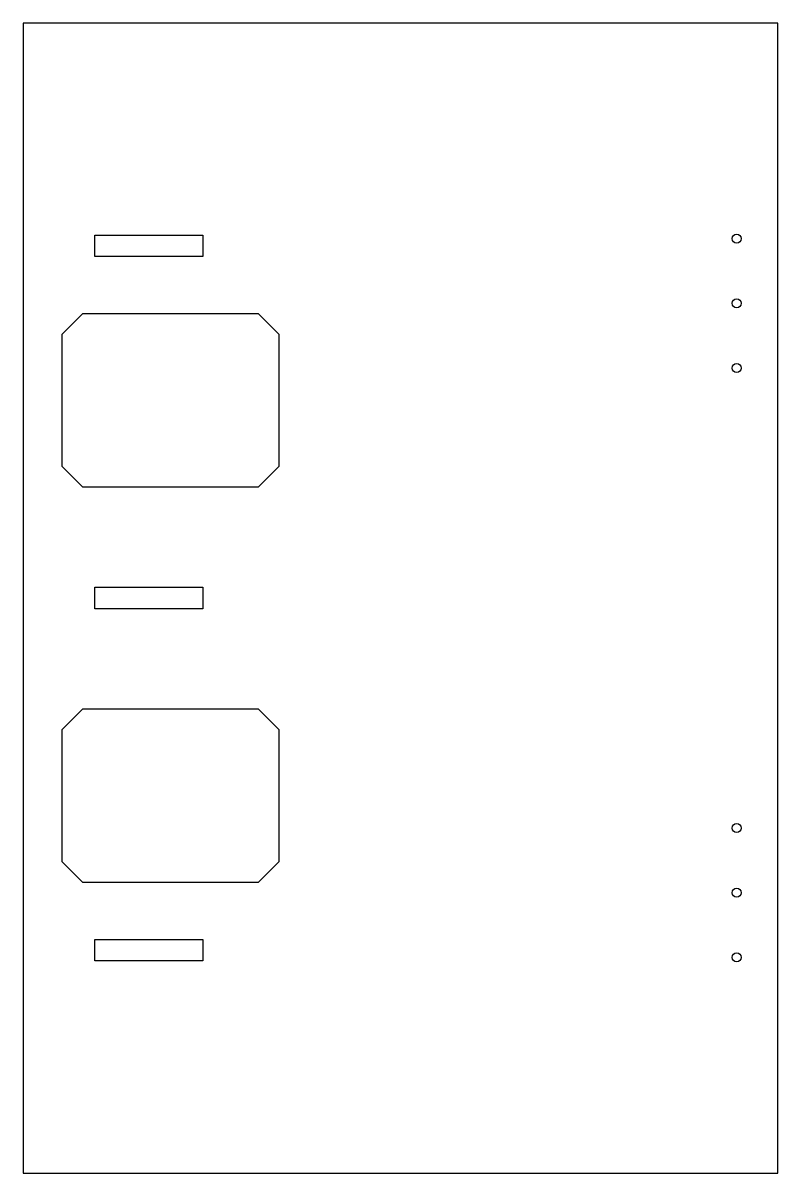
# Model space of a CAD drawing. Header units: millimetres. Extents: x -105 to 105, y -160 to 160.
import ezdxf

# ---------------------------------------------------------------- set-up
doc = ezdxf.new("R2010")
doc.units = ezdxf.units.MM
doc.layers.get('0').update_dxf_attribs({"linetype": 'CONTINUOUS'})

msp = doc.modelspace()

# ---------------------------------------------------------------- linework, layer by layer
for points in [[(-105, 160), (-105, -160), (105, -160), (105, 160)], [(-85, 101), (-55, 101), (-55, 95), (-85, 95)], [(-39.61, 79.15), (-33.85, 73.39), (-33.85, 36.61), (-39.61, 30.85), (-88.39, 30.85), (-94.15, 36.61), (-94.15, 73.39), (-88.39, 79.15)], [(-85, 3), (-55, 3), (-55, -3), (-85, -3)], [(-39.61, -30.85), (-33.85, -36.61), (-33.85, -73.39), (-39.61, -79.15), (-88.39, -79.15), (-94.15, -73.39), (-94.15, -36.61), (-88.39, -30.85)], [(-85, -95), (-55, -95), (-55, -101), (-85, -101)]]:
    msp.add_lwpolyline(points, close=True)
for centre in [(93.5, 100), (93.5, 82), (93.5, 64), (93.5, -64), (93.5, -82), (93.5, -100)]:
    msp.add_circle(centre, 1.25)

doc.saveas('drawing.dxf')
